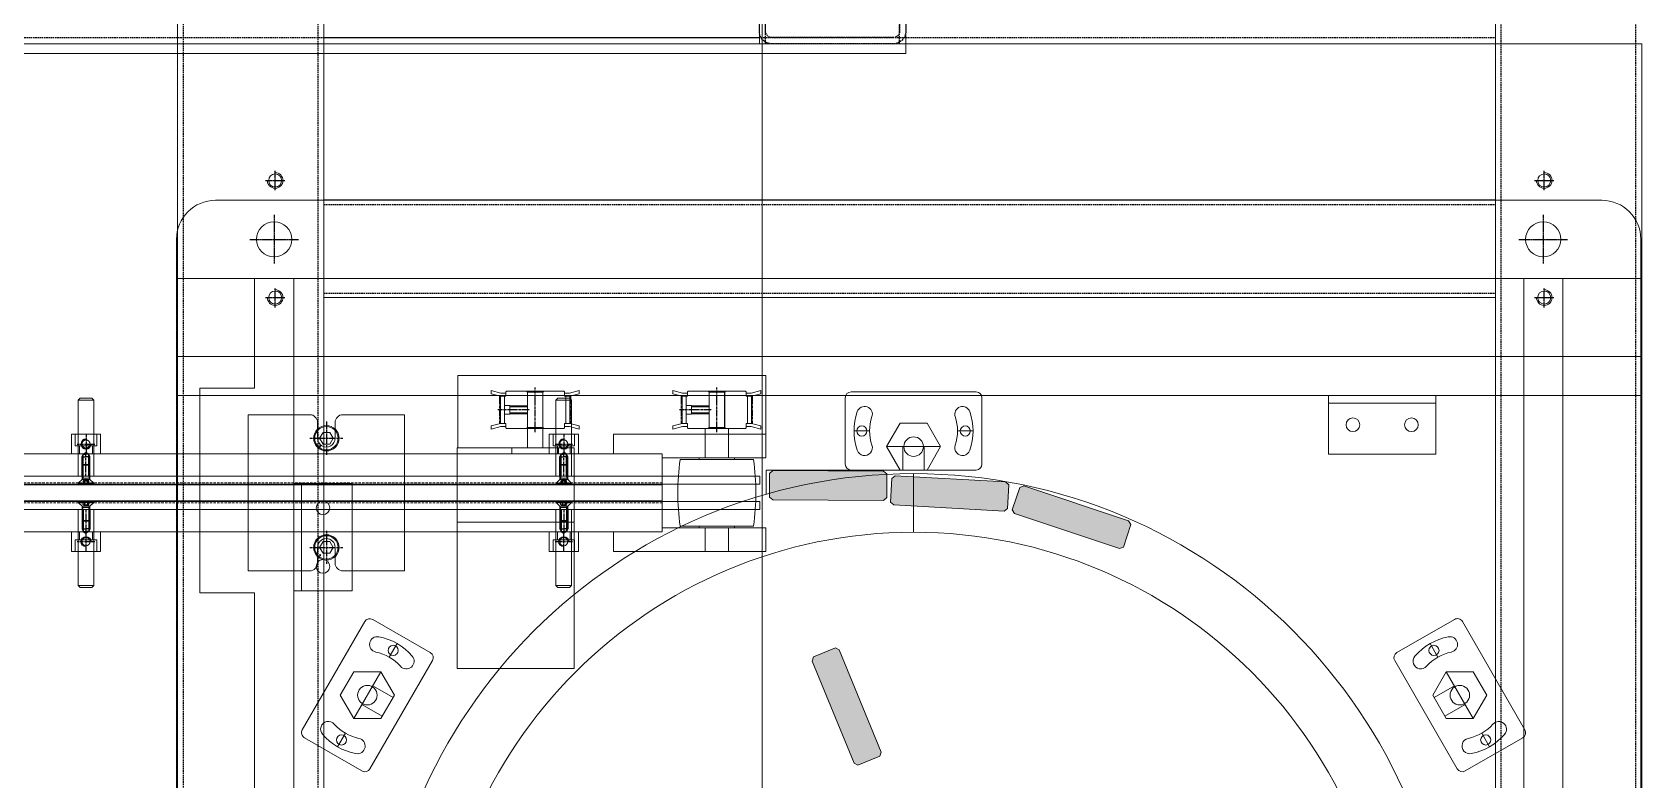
# Model space of a CAD drawing. Header units: millimetres. Extents: x -32759 to 129432, y 390 to 54305.
# Drawn here: x 21643 to 22467, y 24530 to 24913 of the extents above; entities that cross this region are included whole.
import ezdxf

# ---------------------------------------------------------------- set-up
doc = ezdxf.new("R2010")
doc.units = ezdxf.units.MM
for name, pattern in [('CENTER', [2, 1.25, -0.25, 0.25, -0.25]), ('DASHED', [19.05, 12.7, -6.35]), ('HIDDEN', [0.375, 0.25, -0.125])]:
    doc.linetypes.add(name, pattern=pattern)
doc.layers.add('_BODY', color=7, linetype='Continuous', lineweight=13)
for name, color, linetype in [('BOLT', 3, 'Continuous'), ('BOM-UDEF', 3, 'Continuous'), ('CENTER', 1, 'CENTER'), ('CL', 1, 'CENTER'), ('FL', 3, 'Continuous'), ('HL', 2, 'HIDDEN'), ('RD', 5, 'Continuous')]:
    doc.layers.add(name, color=color, linetype=linetype)
doc.styles.get("Standard").update_dxf_attribs({"font": 'arial.ttf'})
doc.dimstyles.new('AM_ISO$0', dxfattribs={"dimtxt": 3.5, "dimasz": 3.5, "dimexe": 1, "dimexo": 1, "dimgap": 1.5, "dimtad": 1, "dimdsep": 46, "dimtxsty": 'Standard', "dimcen": 0, "dimclrd": 256, "dimclre": 256, "dimclrt": 2, "dimadec": 0, "dimazin": 2, "dimtp": 0.1, "dimtm": 0.1, "dimtfac": 0.71, "dimtdec": 3, "dimtmove": 0, "dimatfit": 3, "dimfxl": 1, "dimlwd": -1, "dimlwe": -1, "dimarcsym": 1})

# ---------------------------------------------------------------- blocks, each defined once
blk = doc.blocks.new('*D660')
at = {"linetype": 'ByBlock', "ltscale": 0.5, "transparency": 16777216}
for p, q in [((208653.43, 29756.32), (208653.43, 29759.37)), ((208656.93, 29758.37), (208744.93, 29758.37)), ((208748.43, 29758.04), (208748.43, 29757.37))]:
    blk.add_line(p, q, dxfattribs=at)
at = {"ltscale": 0.5, "transparency": 16777216}
for points in [[(208656.93, 29758.96), (208656.93, 29757.79), (208653.43, 29758.37)], [(208744.93, 29758.96), (208744.93, 29757.79), (208748.43, 29758.37)]]:
    blk.add_solid(points, dxfattribs=at)
at = {"layer": 'Defpoints', "color": 0, "ltscale": 0.5, "transparency": 16777216}
for p in [(208653.43, 29755.32), (208748.43, 29759.04), (208748.43, 29758.37)]:
    blk.add_point(p, dxfattribs=at)
at = {"color": 2, "ltscale": 0.5, "transparency": 16777216, "insert": (208700.93, 29761.62), "char_height": 3.5, "attachment_point": 5, "bg_fill": 3, "box_fill_scale": 1.1, "bg_fill_color": 256, "bg_fill_true_color": 13158600, "bg_fill_transparency": 7062}
blk.add_mtext('95', dxfattribs=at)
blk = doc.blocks.new('*D661')
at = {"linetype": 'ByBlock', "ltscale": 0.5, "transparency": 16777216}
for p, q in [((208748.43, 29761.86), (208748.43, 29762.94)), ((208843.43, 29761.86), (208843.43, 29762.94)), ((208751.93, 29761.94), (208839.93, 29761.94))]:
    blk.add_line(p, q, dxfattribs=at)
at = {"ltscale": 0.5, "transparency": 16777216}
for points in [[(208751.93, 29762.53), (208751.93, 29761.36), (208748.43, 29761.94)], [(208839.93, 29762.53), (208839.93, 29761.36), (208843.43, 29761.94)]]:
    blk.add_solid(points, dxfattribs=at)
at = {"layer": 'Defpoints', "color": 0, "ltscale": 0.5, "transparency": 16777216}
for p in [(208748.43, 29760.86), (208843.43, 29761.94), (208843.43, 29760.86)]:
    blk.add_point(p, dxfattribs=at)
at = {"color": 2, "ltscale": 0.5, "transparency": 16777216, "insert": (208795.93, 29765.19), "char_height": 3.5, "attachment_point": 5, "bg_fill": 3, "box_fill_scale": 1.1, "bg_fill_color": 256, "bg_fill_true_color": 13158600, "bg_fill_transparency": 6077}
blk.add_mtext('95', dxfattribs=at)
blk = doc.blocks.new('*D755')
at = {"linetype": 'ByBlock', "ltscale": 0.5, "transparency": 16777216}
for p, q in [((208749.29, 29680.76), (208749.29, 29684.26)), ((208761.43, 29677.26), (208748.29, 29677.26)), ((208749.29, 29670.26), (208749.29, 29677.26)), ((208819.93, 29670.26), (208748.29, 29670.26)), ((208749.29, 29666.76), (208749.29, 29663.26))]:
    blk.add_line(p, q, dxfattribs=at)
at = {"ltscale": 0.5, "transparency": 16777216}
for points in [[(208748.7, 29680.76), (208749.87, 29680.76), (208749.29, 29677.26)], [(208748.7, 29666.76), (208749.87, 29666.76), (208749.29, 29670.26)]]:
    blk.add_solid(points, dxfattribs=at)
at = {"layer": 'Defpoints', "color": 0, "ltscale": 0.5, "transparency": 16777216}
for p in [(208762.43, 29677.26), (208820.93, 29670.26)]:
    blk.add_point(p, dxfattribs=at)
at = {"color": 2, "ltscale": 0.5, "transparency": 16777216, "insert": (208746.04, 29673.76), "char_height": 3.5, "attachment_point": 5, "rotation": 90, "bg_fill": 3, "box_fill_scale": 1.1, "bg_fill_color": 256, "bg_fill_true_color": 13158600, "bg_fill_transparency": 2672}
blk.add_mtext('7', dxfattribs=at)
at = {"layer": 'Defpoints', "color": 0, "ltscale": 0.5, "transparency": 16777216}
blk.add_point((208749.29, 29677.26), dxfattribs=at)
blk = doc.blocks.new('r6urtwtw')
at = {"ltscale": 0.5}
blk.add_line((205988.3, 30897.38), (208348.3, 30897.38), dxfattribs=at)
at = {"layer": 'HL', "ltscale": 3}
for p, q in [((205988.3, 30969.38), (208348.3, 30969.38)), ((205988.3, 30900.38), (208348.3, 30900.38))]:
    blk.add_line(p, q, dxfattribs=at)
blk = doc.blocks.new('rtuyawda')
at = {"ltscale": 0.5}
for p, q in [((202390.39, 31638.9), (204600.39, 31638.9)), ((204600.39, 31563.9), (202390.39, 31563.9))]:
    blk.add_line(p, q, dxfattribs=at)
at = {"layer": 'HL', "ltscale": 3}
for p, q in [((202390.39, 31635.9), (204600.39, 31635.9)), ((202390.39, 31566.9), (204600.39, 31566.9))]:
    blk.add_line(p, q, dxfattribs=at)
blk = doc.blocks.new('r6ewet')
at = {"ltscale": 0.5}
for p, q in [((205552.73, 30224.74), (205552.73, 30649.74)), ((205552.73, 30649.74), (205627.73, 30649.74)), ((205627.73, 30649.74), (205627.73, 30224.74)), ((205627.73, 30224.74), (205552.73, 30224.74))]:
    blk.add_line(p, q, dxfattribs=at)
at = {"layer": 'HL', "ltscale": 3}
for p, q in [((205555.93, 30224.74), (205555.93, 30649.74)), ((205624.53, 30224.74), (205624.53, 30649.74))]:
    blk.add_line(p, q, dxfattribs=at)
blk = doc.blocks.new('6ertwstw')
at = {"ltscale": 0.5}
for p, q in [((205627.73, 31324.74), (205552.73, 31324.74)), ((205552.73, 30724.74), (205552.73, 31324.74)), ((205627.73, 31324.74), (205627.73, 30724.74)), ((205552.73, 30724.74), (205627.73, 30724.74))]:
    blk.add_line(p, q, dxfattribs=at)
at = {"layer": 'HL', "ltscale": 3}
for p, q in [((205555.93, 30724.74), (205555.93, 31324.74)), ((205624.53, 30724.74), (205624.53, 31324.74))]:
    blk.add_line(p, q, dxfattribs=at)
blk = doc.blocks.new('673235235')
at = {"ltscale": 0.5}
for p, q in [((214856.53, 14888.67), (214256.53, 14888.67)), ((214256.53, 14888.67), (214256.53, 14838.67)), ((214856.53, 14888.67), (214856.53, 14838.67)), ((214256.53, 14838.67), (214856.53, 14838.67))]:
    blk.add_line(p, q, dxfattribs=at)
at = {"layer": 'HL', "ltscale": 3}
for p, q in [((214256.53, 14886.37), (214856.53, 14886.37)), ((214256.53, 14840.97), (214856.53, 14840.97))]:
    blk.add_line(p, q, dxfattribs=at)
blk = doc.blocks.new('78544')
at = {"color": 0}
for name, p in [('r6urtwtw', (-16068.99, -6753.33)), ('6ertwstw', (-14113.42, -7180.69)), ('rtuyawda', (-12396.08, -8094.85)), ('r6ewet', (-14113.42, -7180.69))]:
    blk.add_blockref(name, p, dxfattribs=at)
at = {"rotation": 90}
blk.add_blockref('673235235', (206197.98, -190712.48), dxfattribs=at)
blk = doc.blocks.new('546YQQR3')
at = {"ltscale": 0.5}
for p in [(207248.28, 16766.14), (208098.28, 17591.14)]:
    blk.add_line(p, (207248.28, 17591.14), dxfattribs=at)
blk = doc.blocks.new('UYEWS')
blk.add_blockref('546YQQR3', (0, 293.69))
blk = doc.blocks.new('56WERWT')
at = {"ltscale": 0.5}
for p, q in [((208553.36, 12985.34), (207713.36, 12985.34)), ((207713.36, 12985.34), (207713.36, 12910.34)), ((208553.36, 12985.34), (208553.36, 12910.34)), ((207713.36, 12910.34), (208553.36, 12910.34))]:
    blk.add_line(p, q, dxfattribs=at)
at = {"layer": 'HL', "ltscale": 3}
for p, q in [((207713.36, 12982.14), (208553.36, 12982.14)), ((207713.36, 12913.54), (208553.36, 12913.54))]:
    blk.add_line(p, q, dxfattribs=at)
blk = doc.blocks.new('875654')
at = {"layer": 'HL', "ltscale": 3}
for p, q in [((237346.1, 2606.34), (237283.9, 2606.34)), ((237277.5, 2599.94), (237277.5, 2537.74)), ((237280.7, 2599.94), (237280.7, 2537.74)), ((237346.1, 2603.14), (237283.9, 2603.14)), ((237349.3, 2537.74), (237349.3, 2599.94)), ((237352.5, 2537.74), (237352.5, 2599.94)), ((237283.9, 2534.54), (237346.1, 2534.54)), ((237283.9, 2531.34), (237346.1, 2531.34))]:
    blk.add_line(p, q, dxfattribs=at)
for centre, radius, start, end in [((237283.9, 2599.94), 6.4, 90, 180), ((237346.1, 2599.94), 6.4, 0, 90), ((237283.9, 2599.94), 3.2, 90, 180), ((237346.1, 2599.94), 3.2, 0, 90), ((237283.9, 2537.74), 6.4, 180, 270), ((237283.9, 2537.74), 3.2, 180, 270), ((237346.1, 2537.74), 6.4, 270, 0), ((237346.1, 2537.74), 3.2, 270, 0)]:
    blk.add_arc(centre, radius, start, end, dxfattribs=at)
blk = doc.blocks.new('T7ETT')
at = {"ltscale": 0.5}
for q in [(206535.87, 18593.09), (208158.87, 18518.09)]:
    blk.add_line((208158.87, 18593.09), q, dxfattribs=at)
at = {"layer": 'HL', "ltscale": 3}
blk.add_line((206535.87, 18589.89), (208158.87, 18589.89), dxfattribs=at)
blk = doc.blocks.new('574534')
for name, p in [('UYEWS', (-13724.46, 3117.63)), ('56WERWT', (-14184.54, 8017.12))]:
    blk.add_blockref(name, p)
at = {"color": 0}
blk.add_blockref('875654', (-43748.68, 18396.12), dxfattribs=at)
at = {"rotation": 90}
blk.add_blockref('T7ETT', (212121.92, -187231.41), dxfattribs=at)
blk = doc.blocks.new('erthr')
at = {"ltscale": 0.5}
blk.add_circle((295431.17, 20365.27), 3.32, dxfattribs=at)
at = {"color": 1, "ltscale": 0.5}
blk.add_arc((295431.17, 20365.27), 4, 270, 180, dxfattribs=at)
at = {"layer": 'CL', "ltscale": 0.5}
for p, q in [((295426.17, 20365.27), (295436.17, 20365.27)), ((295431.17, 20370.27), (295431.17, 20360.27))]:
    blk.add_line(p, q, dxfattribs=at)
blk = doc.blocks.new('RUSEERT')
at = {"ltscale": 0.5}
for p, q in [((202240.39, 24855.65), (203760.39, 24855.65)), ((203760.39, 24105.65), (203760.39, 24855.65)), ((202240.39, 24105.65), (203760.39, 24105.65))]:
    blk.add_line(p, q, dxfattribs=at)
at = {"rotation": 90}
for p in [(223995.66, -270625.52), (224055.66, -270625.52), (223995.66, -271275.52), (224055.66, -271275.52)]:
    blk.add_blockref('erthr', p, dxfattribs=at)
blk = doc.blocks.new('57ERWE')
blk.add_blockref('RUSEERT', (0, 0))
blk = doc.blocks.new('yuorturu')
at = {"ltscale": 0.5}
blk.add_circle((367214.57, 40321.13), 9, dxfattribs=at)
at = {"layer": 'CL', "ltscale": 0.5}
for p, q in [((367214.57, 40333.6), (367214.57, 40308.66)), ((367202.09, 40321.13), (367227.04, 40321.13))]:
    blk.add_line(p, q, dxfattribs=at)
blk = doc.blocks.new('qweqdfgvh')
at = {"color": 6}
for p, q in [((50023.96, 15360.51), (50057.96, 15360.51)), ((50020.96, 15293.51), (50020.96, 15357.51)), ((50060.96, 15357.51), (50060.96, 15293.51)), ((50032.96, 15339.37), (50032.96, 15311.65)), ((50057.96, 15290.51), (50023.96, 15290.51))]:
    blk.add_line(p, q, dxfattribs=at)
at = {"color": 6, "ltscale": 0.1}
for p, q in [((50040.98, 15348.01), (50040.99, 15356.01)), ((50040.96, 15295.01), (50040.96, 15303.01))]:
    blk.add_line(p, q, dxfattribs=at)
at = {"color": 6, "extrusion": (1.73205e-16, 1e-16, -1)}
for p, q in [((50032.96, 15339.37), (50020.96, 15332.44)), ((50044.96, 15332.44), (50032.96, 15339.37)), ((50020.96, 15332.44), (50020.96, 15318.58)), ((50044.96, 15318.58), (50044.96, 15332.44)), ((50020.96, 15318.58), (50032.96, 15311.65)), ((50032.96, 15311.65), (50044.96, 15318.58))]:
    blk.add_line(p, q, dxfattribs=at)
at = {"color": 6, "lineweight": 9}
for p, q in [((50032.96, 15331.01), (50020.96, 15331.01)), ((50032.96, 15320.01), (50020.96, 15320.01))]:
    blk.add_line(p, q, dxfattribs=at)
at = {"color": 6}
blk.add_circle((50032.96, 15325.51), 5, dxfattribs=at)
for centre, radius, start, end in [((50023.96, 15357.51), 3, 90, 180), ((50057.96, 15357.51), 3, 0, 90), ((50032.37, 15350.58), 3.97, 108.89915, 288.89915), ((50040.96, 15326.01), 30, 70.69711, 109.20845), ((50049.54, 15350.58), 3.97, 251.10085, 71.10085), ((50040.96, 15325.01), 23, 71.38544, 108.4957), ((50032.37, 15300.44), 3.97, 71.10085, 251.10085), ((50040.96, 15326.01), 23, 251.5043, 288.61456), ((50049.54, 15300.44), 3.97, 288.89915, 108.89915), ((50023.96, 15293.51), 3, 180, 270), ((50040.96, 15325.01), 30, 250.79155, 289.30289), ((50057.96, 15293.51), 3, 270, 0)]:
    blk.add_arc(centre, radius, start, end, dxfattribs=at)
blk = doc.blocks.new('qweqfgbnm')
at = {"color": 6}
for p, q in [((50028.1, 15172.86), (50028.1, 15236.86)), ((50031.1, 15239.86), (50065.1, 15239.86)), ((50068.1, 15236.86), (50068.1, 15172.86)), ((50048.1, 15218.71), (50048.1, 15191)), ((50065.1, 15169.86), (50031.1, 15169.86))]:
    blk.add_line(p, q, dxfattribs=at)
at = {"color": 6, "ltscale": 0.1}
for p, q in [((50048.12, 15227.36), (50048.13, 15235.36)), ((50048.1, 15174.36), (50048.1, 15182.36))]:
    blk.add_line(p, q, dxfattribs=at)
at = {"color": 6, "extrusion": (1.73205e-16, 1e-16, -1)}
for p, q in [((50048.1, 15218.71), (50036.1, 15211.78)), ((50036.1, 15211.78), (50036.1, 15197.93)), ((50060.1, 15211.78), (50048.1, 15218.71)), ((50060.1, 15197.93), (50060.1, 15211.78)), ((50036.1, 15197.93), (50048.1, 15191)), ((50048.1, 15191), (50060.1, 15197.93))]:
    blk.add_line(p, q, dxfattribs=at)
at = {"color": 6, "lineweight": 9}
for p, q in [((50048.1, 15210.36), (50036.1, 15210.36)), ((50048.1, 15199.36), (50036.1, 15199.36))]:
    blk.add_line(p, q, dxfattribs=at)
at = {"color": 6}
blk.add_circle((50048.1, 15204.86), 5, dxfattribs=at)
for centre, radius, start, end in [((50031.1, 15236.86), 3, 90, 180), ((50065.1, 15236.86), 3, 0, 90), ((50039.52, 15229.93), 3.97, 108.89915, 288.89915), ((50048.1, 15205.36), 30, 70.69711, 109.20845), ((50056.68, 15229.93), 3.97, 251.10085, 71.10085), ((50048.1, 15204.36), 23, 71.38544, 108.4957), ((50039.52, 15179.79), 3.97, 71.10085, 251.10085), ((50048.1, 15205.36), 23, 251.5043, 288.61456), ((50056.68, 15179.79), 3.97, 288.89915, 108.89915), ((50031.1, 15172.86), 3, 180, 270), ((50048.1, 15204.36), 30, 250.79155, 289.30289), ((50065.1, 15172.86), 3, 270, 0)]:
    blk.add_arc(centre, radius, start, end, dxfattribs=at)
blk = doc.blocks.new('qweqdvnm')
at = {"color": 21, "ltscale": 0.1}
for p, q in [((50755.4, 16192.22), (50755.4, 16168.22)), ((50758.4, 16192.22), (50755.4, 16192.22)), ((50793.4, 16200.22), (50758.4, 16200.22)), ((50758.4, 16200.22), (50758.4, 16140.22)), ((50793.4, 16200.22), (50868.4, 16200.22)), ((50793.4, 16140.22), (50793.4, 16200.22)), ((50868.4, 16200.22), (50868.4, 16140.22)), ((50755.4, 16184.22), (50726.4, 16184.22)), ((50726.4, 16176.22), (50726.4, 16184.22)), ((50755.4, 16176.22), (50726.4, 16176.22)), ((50758.4, 16168.22), (50755.4, 16168.22)), ((50758.4, 16140.22), (50793.4, 16140.22)), ((50868.4, 16140.22), (50793.4, 16140.22))]:
    blk.add_line(p, q, dxfattribs=at)
blk = doc.blocks.new('qweqdvbbh')
at = {"color": 7, "linetype": 'Continuous'}
for p, q in [((49823.91, 16295.74), (49822.59, 16300.64)), ((49822.59, 16300.64), (49824.25, 16300.64)), ((49825.51, 16295.95), (49824.25, 16300.64)), ((49839.51, 16295.95), (49840.76, 16300.64)), ((49842.42, 16300.64), (49840.76, 16300.64)), ((49841.11, 16295.74), (49842.42, 16300.64)), ((49823.01, 16292.84), (49823.31, 16293.14)), ((49823.01, 16263.44), (49823.01, 16292.84)), ((49823.31, 16293.14), (49825.51, 16293.14)), ((49823.91, 16293.14), (49823.91, 16295.74)), ((49825.51, 16295.95), (49839.51, 16295.95)), ((49825.51, 16293.14), (49825.51, 16295.95)), ((49825.51, 16293.82), (49839.51, 16293.82)), ((49839.51, 16293.14), (49839.51, 16295.95)), ((49839.51, 16293.14), (49841.71, 16293.14)), ((49841.11, 16293.14), (49841.11, 16295.74)), ((49842.01, 16292.84), (49841.71, 16293.14)), ((49842.01, 16263.44), (49842.01, 16292.84)), ((49823.01, 16282.64), (49823.51, 16282.14)), ((49823.51, 16282.14), (49841.51, 16282.14)), ((49823.51, 16282.14), (49823.51, 16274.14)), ((49842.01, 16282.64), (49841.51, 16282.14)), ((49841.51, 16282.14), (49841.51, 16274.14)), ((49823.01, 16273.64), (49823.51, 16274.14)), ((49823.51, 16274.14), (49841.51, 16274.14)), ((49842.01, 16273.64), (49841.51, 16274.14)), ((49823.91, 16260.55), (49822.59, 16255.64)), ((49823.01, 16263.44), (49823.31, 16263.14)), ((49823.31, 16263.14), (49825.51, 16263.14)), ((49823.91, 16263.14), (49823.91, 16260.55)), ((49825.51, 16260.33), (49824.25, 16255.64)), ((49825.51, 16260.33), (49825.51, 16263.14)), ((49825.51, 16262.46), (49839.51, 16262.46)), ((49825.51, 16260.33), (49839.51, 16260.33)), ((49839.51, 16263.14), (49841.71, 16263.14)), ((49839.51, 16260.33), (49839.51, 16263.14)), ((49839.51, 16260.33), (49840.76, 16255.64)), ((49841.11, 16263.14), (49841.11, 16260.55)), ((49841.11, 16260.55), (49842.42, 16255.64)), ((49841.71, 16263.14), (49842.01, 16263.44)), ((49822.59, 16255.64), (49824.25, 16255.64)), ((49842.42, 16255.64), (49840.76, 16255.64))]:
    blk.add_line(p, q, dxfattribs=at)
at = {"color": 3, "linetype": 'DASHED'}
for p, q in [((49830.26, 16291.14), (49830.26, 16293.82)), ((49830.26, 16291.14), (49834.76, 16291.14)), ((49830.51, 16282.14), (49830.51, 16291.14)), ((49830.89, 16282.14), (49830.89, 16291.14)), ((49834.13, 16282.14), (49834.13, 16291.14)), ((49834.51, 16282.14), (49834.51, 16291.14)), ((49834.76, 16291.14), (49834.76, 16293.82))]:
    blk.add_line(p, q, dxfattribs=at)
at = {"layer": 'CENTER', "color": 1, "linetype": 'CENTER'}
for p, q in [((49825.51, 16296.33), (49839.51, 16296.33)), ((49832.51, 16281.14), (49832.51, 16297.33)), ((49821.01, 16278.14), (49844.01, 16278.14)), ((49825.51, 16259.95), (49839.51, 16259.95))]:
    blk.add_line(p, q, dxfattribs=at)
blk = doc.blocks.new('qweqfghkk')
at = {"ltscale": 0.1}
for p, q in [((49564.35, 15620.13), (49644.35, 15620.13)), ((49564.35, 15588.63), (49564.35, 15620.13)), ((49644.35, 15620.13), (49644.35, 15588.63)), ((49576.41, 15584.63), (49568.35, 15584.63)), ((49632.3, 15584.63), (49640.35, 15584.63)), ((49576.41, 15575.63), (49568.35, 15575.63)), ((49632.3, 15575.63), (49640.35, 15575.63)), ((49564.35, 15540.13), (49564.35, 15571.63)), ((49644.35, 15571.63), (49644.35, 15540.13)), ((49644.35, 15540.13), (49564.35, 15540.13))]:
    blk.add_line(p, q, dxfattribs=at)
for centre, radius, start, end in [((49568.35, 15588.63), 4, 180, 270), ((49576.41, 15580.13), 4.5, 270, 90), ((49632.3, 15580.13), 4.5, 90, 270), ((49640.35, 15588.63), 4, 270, 0), ((49568.35, 15571.63), 4, 90, 180), ((49640.35, 15571.63), 4, 0, 90)]:
    blk.add_arc(centre, radius, start, end, dxfattribs=at)
blk = doc.blocks.new('qweqgfhju')
at = {"ltscale": 0.1}
for p, q in [((50146.07, 16455.96), (50146.07, 16470.96)), ((50146.07, 16470.96), (50156.07, 16470.96)), ((50146.07, 16457.96), (50146.07, 16468.96)), ((50156.07, 16470.96), (50156.07, 16455.96)), ((50146.07, 16455.96), (50156.07, 16455.96))]:
    blk.add_line(p, q, dxfattribs=at)
at = {"color": 2, "extrusion": (0, 2e-16, -1)}
for p, q in [((50146.07, 16468.96), (50152.07, 16468.96)), ((50152.07, 16468.96), (50152.07, 16457.96)), ((50152.07, 16466.76), (50156.07, 16466.76)), ((50152.07, 16457.96), (50146.07, 16457.96)), ((50152.07, 16460.16), (50156.07, 16460.16))]:
    blk.add_line(p, q, dxfattribs=at)
at = {"extrusion": (0, 2e-16, -1)}
blk.add_circle((-50151.07, 16463.46), 2.07, dxfattribs=at)
at = {"layer": 'CL', "extrusion": (0, 2e-16, -1)}
for p, q in [((50151.07, 16467.96), (50151.07, 16458.96)), ((50146.07, 16463.46), (50156.07, 16463.46)), ((50146.57, 16463.46), (50155.57, 16463.46))]:
    blk.add_line(p, q, dxfattribs=at)
at = {"layer": 'RD', "extrusion": (0, 2e-16, -1)}
blk.add_arc((-50151.07, 16463.46), 2.5, 0, 270, dxfattribs=at)
blk = doc.blocks.new('2hjkl')
at = {"ltscale": 0.1}
for p, q in [((50109.84, 2609.56), (50109.84, 2647.14)), ((50143.84, 2647.14), (50143.84, 2609.56)), ((50093.84, 2632.35), (50074.84, 2632.35)), ((50074.84, 2624.35), (50074.84, 2632.35)), ((50108.84, 2634.35), (50093.84, 2634.35)), ((50093.84, 2622.35), (50093.84, 2634.35)), ((50108.84, 2619.35), (50108.84, 2637.35)), ((50108.84, 2637.35), (50109.84, 2637.35)), ((50144.84, 2637.35), (50143.84, 2637.35)), ((50144.84, 2619.35), (50144.84, 2637.35)), ((50156.84, 2634.35), (50144.84, 2634.35)), ((50156.84, 2622.35), (50156.84, 2634.35)), ((50093.84, 2624.35), (50074.84, 2624.35)), ((50093.84, 2622.35), (50108.84, 2622.35)), ((50144.84, 2622.35), (50156.84, 2622.35)), ((50109.84, 2619.35), (50108.84, 2619.35)), ((50143.84, 2619.35), (50144.84, 2619.35))]:
    blk.add_line(p, q, dxfattribs=at)
for centre, start, end in [((50126.84, 2528.35), 81.8557, 98.1443), ((50126.84, 2728.35), 261.8557, 278.1443)]:
    blk.add_arc(centre, 120, start, end, dxfattribs=at)
blk = doc.blocks.new('2ertnn')
at = {"ltscale": 0.1}
for p, q in [((50346.84, 3367.34), (50306.84, 3367.34)), ((50306.84, 3367.34), (50306.84, 2643.34)), ((50322.69, 2643.34), (50322.69, 3367.34)), ((50330.99, 2643.34), (50330.99, 3367.34)), ((50346.84, 2643.34), (50346.84, 3367.34)), ((50346.84, 2643.34), (50306.84, 2643.34))]:
    blk.add_line(p, q, dxfattribs=at)
at = {"color": 2, "linetype": 'DASHED', "ltscale": 0.1}
for p, q in [((50321.69, 2643.34), (50321.69, 3367.34)), ((50331.99, 2643.34), (50331.99, 3367.34))]:
    blk.add_line(p, q, dxfattribs=at)
blk = doc.blocks.new('QWNFD')
at = {"ltscale": 0.1, "true_color": 0x6c0707}
h = blk.add_hatch(color=16, dxfattribs=at)
h.dxf.hatch_style = 1
h.paths.add_polyline_path([(15918.73, 10675.59), (15917.03, 10674.16), (15917.03, 10662.02), (15918.73, 10660.59)])
h = blk.add_hatch(color=16, dxfattribs=at)
h.dxf.hatch_style = 1
h.paths.add_polyline_path([(15975.33, 10660.59), (15975.33, 10675.59), (15918.73, 10675.59), (15918.73, 10660.59)])
h = blk.add_hatch(color=16, dxfattribs=at)
h.dxf.hatch_style = 1
h.paths.add_polyline_path([(15975.33, 10660.59), (15977.03, 10662.02), (15977.03, 10674.16), (15975.33, 10675.59)])
at = {"color": 1, "ltscale": 0.1}
for p, q in [((15917.03, 10674.16), (15918.73, 10675.59)), ((15917.03, 10662.02), (15917.03, 10674.16)), ((15918.73, 10675.59), (15975.33, 10675.59)), ((15977.03, 10674.16), (15975.33, 10675.59)), ((15977.03, 10662.02), (15977.03, 10674.16)), ((15917.03, 10662.02), (15918.73, 10660.59)), ((15975.33, 10660.59), (15918.73, 10660.59)), ((15977.03, 10662.02), (15975.33, 10660.59))]:
    blk.add_line(p, q, dxfattribs=at)
blk = doc.blocks.new('HS_BOM', base_point=(-3113.55, 16316.28))
at = {"layer": 'BOM-UDEF'}
blk.add_circle((-3113.55, 16316.28), 0.25, dxfattribs=at)
blk = doc.blocks.new('2xcczx')
at = {"color": 4, "ltscale": 0.1}
for p, q in [((50022.32, 2618.76), (50018.32, 2618.76)), ((50018.32, 2618.76), (50018.32, 2118.76)), ((50022.32, 2118.76), (50022.32, 2618.76)), ((50018.32, 2118.76), (50022.32, 2118.76))]:
    blk.add_line(p, q, dxfattribs=at)
at = {"ltscale": 0.1}
for p, q in [((49979.32, 2607.88), (49978.32, 2606.88)), ((49978.32, 2600.88), (49978.32, 2606.88)), ((50018.32, 2607.88), (49979.32, 2607.88)), ((49979.32, 2599.88), (49979.32, 2607.88)), ((50018.32, 2599.88), (50018.32, 2607.88)), ((49979.32, 2599.88), (49978.32, 2600.88)), ((50018.32, 2599.88), (49979.32, 2599.88)), ((49979.32, 2467.88), (49978.32, 2466.88)), ((49978.32, 2460.88), (49978.32, 2466.88)), ((50018.32, 2467.88), (49979.32, 2467.88)), ((49979.32, 2459.88), (49979.32, 2467.88)), ((50018.32, 2459.88), (50018.32, 2467.88)), ((50018.32, 2459.88), (50018.32, 2467.88)), ((49979.32, 2459.88), (49978.32, 2460.88)), ((50018.32, 2459.88), (49979.32, 2459.88)), ((49979.32, 2223.16), (49978.32, 2222.16)), ((49978.32, 2216.16), (49978.32, 2222.16)), ((50018.32, 2223.16), (49979.32, 2223.16)), ((49979.32, 2215.16), (49979.32, 2223.16)), ((50018.32, 2215.16), (50018.32, 2223.16)), ((50018.32, 2215.16), (50018.32, 2223.16)), ((49979.32, 2215.16), (49978.32, 2216.16)), ((50018.32, 2215.16), (49979.32, 2215.16))]:
    blk.add_line(p, q, dxfattribs=at)
for p, q in [((50012.32, 2605.5), (50012.7, 2605.88)), ((50012.32, 2602.26), (50012.32, 2605.5)), ((50012.7, 2601.88), (50012.7, 2605.88)), ((50012.7, 2605.88), (50020.02, 2605.88)), ((50019.37, 2601.88), (50019.37, 2605.88)), ((50021.82, 2607.86), (50020.02, 2605.88)), ((50020.02, 2605.88), (50020.02, 2601.88)), ((50022.32, 2607.86), (50021.82, 2607.86)), ((50021.82, 2607.86), (50021.82, 2599.9)), ((50022.32, 2599.9), (50022.32, 2607.86)), ((50012.7, 2601.88), (50012.32, 2602.26)), ((50020.02, 2601.88), (50012.7, 2601.88)), ((50020.02, 2601.88), (50021.82, 2599.9)), ((50021.82, 2599.9), (50022.32, 2599.9)), ((50012.32, 2465.5), (50012.7, 2465.88)), ((50012.32, 2462.26), (50012.32, 2465.5)), ((50012.7, 2461.88), (50012.7, 2465.88)), ((50012.7, 2465.88), (50020.02, 2465.88)), ((50019.37, 2461.88), (50019.37, 2465.88)), ((50021.82, 2467.86), (50020.02, 2465.88)), ((50020.02, 2465.88), (50020.02, 2461.88)), ((50022.32, 2467.86), (50021.82, 2467.86)), ((50021.82, 2467.86), (50021.82, 2459.9)), ((50022.32, 2459.9), (50022.32, 2467.86)), ((50012.7, 2461.88), (50012.32, 2462.26)), ((50020.02, 2461.88), (50012.7, 2461.88)), ((50020.02, 2461.88), (50021.82, 2459.9)), ((50021.82, 2459.9), (50022.32, 2459.9)), ((50012.32, 2220.78), (50012.7, 2221.16)), ((50012.32, 2217.53), (50012.32, 2220.78)), ((50012.7, 2217.16), (50012.7, 2221.16)), ((50012.7, 2221.16), (50020.02, 2221.16)), ((50019.37, 2217.16), (50019.37, 2221.16)), ((50021.82, 2223.14), (50020.02, 2221.16)), ((50020.02, 2221.16), (50020.02, 2217.16)), ((50022.32, 2223.14), (50021.82, 2223.14)), ((50021.82, 2223.14), (50021.82, 2215.18)), ((50022.32, 2215.18), (50022.32, 2223.14)), ((50012.7, 2217.16), (50012.32, 2217.53)), ((50020.02, 2217.16), (50012.7, 2217.16)), ((50020.02, 2217.16), (50021.82, 2215.18)), ((50021.82, 2215.18), (50022.32, 2215.18))]:
    blk.add_line(p, q)
at = {"layer": 'BOLT', "color": 2}
for p, q in [((50006.96, 2605.28), (50006.15, 2603.88)), ((50018.32, 2605.28), (50006.96, 2605.28)), ((50006.96, 2605.28), (50006.96, 2603.88)), ((50008.32, 2605.88), (50008.32, 2603.88)), ((50006.96, 2602.48), (50006.15, 2603.88)), ((50006.96, 2602.48), (50006.96, 2603.88)), ((50018.32, 2602.48), (50006.96, 2602.48)), ((50008.32, 2601.88), (50008.32, 2603.88)), ((50006.96, 2465.28), (50006.15, 2463.88)), ((50018.32, 2465.28), (50006.96, 2465.28)), ((50006.96, 2465.28), (50006.96, 2463.88)), ((50008.32, 2465.88), (50008.32, 2463.88)), ((50006.96, 2462.48), (50006.15, 2463.88)), ((50006.96, 2462.48), (50006.96, 2463.88)), ((50018.32, 2462.48), (50006.96, 2462.48)), ((50008.32, 2461.88), (50008.32, 2463.88)), ((50006.96, 2220.56), (50006.15, 2219.16)), ((50006.96, 2217.76), (50006.15, 2219.16)), ((50018.32, 2220.56), (50006.96, 2220.56)), ((50006.96, 2220.56), (50006.96, 2219.16)), ((50006.96, 2217.76), (50006.96, 2219.16)), ((50018.32, 2217.76), (50006.96, 2217.76)), ((50008.32, 2221.16), (50008.32, 2219.16)), ((50008.32, 2217.16), (50008.32, 2219.16))]:
    blk.add_line(p, q, dxfattribs=at)
at = {"layer": 'BOLT', "color": 4}
for p, q in [((50008.32, 2605.88), (50007.28, 2605.28)), ((50018.32, 2605.88), (50008.32, 2605.88)), ((50008.32, 2601.88), (50007.28, 2602.48)), ((50018.32, 2601.88), (50008.32, 2601.88)), ((50008.32, 2465.88), (50007.28, 2465.28)), ((50018.32, 2465.88), (50008.32, 2465.88)), ((50008.32, 2461.88), (50007.28, 2462.48)), ((50018.32, 2461.88), (50008.32, 2461.88)), ((50008.32, 2221.16), (50007.28, 2220.56)), ((50008.32, 2217.16), (50007.28, 2217.76)), ((50018.32, 2221.16), (50008.32, 2221.16)), ((50018.32, 2217.16), (50008.32, 2217.16))]:
    blk.add_line(p, q, dxfattribs=at)
at = {"layer": 'CENTER'}
for p, q in [((50018.32, 2603.88), (50006.15, 2603.88)), ((50018.32, 2463.88), (50006.15, 2463.88)), ((50018.32, 2219.16), (50006.15, 2219.16))]:
    blk.add_line(p, q, dxfattribs=at)
at = {"layer": 'CL'}
blk.add_line((50022.32, 2603.88), (50010.32, 2603.88), dxfattribs=at)
at = {"layer": 'FL'}
for p, q in [((50012.32, 2605.5), (50019.37, 2605.5)), ((50019.37, 2605.5), (50020.02, 2605.88)), ((50012.32, 2602.26), (50019.37, 2602.26)), ((50019.37, 2602.26), (50020.02, 2601.88)), ((50012.32, 2465.5), (50019.37, 2465.5)), ((50019.37, 2465.5), (50020.02, 2465.88)), ((50012.32, 2462.26), (50019.37, 2462.26)), ((50019.37, 2462.26), (50020.02, 2461.88)), ((50012.32, 2220.78), (50019.37, 2220.78)), ((50019.37, 2220.78), (50020.02, 2221.16)), ((50012.32, 2217.53), (50019.37, 2217.53)), ((50019.37, 2217.53), (50020.02, 2217.16))]:
    blk.add_line(p, q, dxfattribs=at)
at = {"layer": 'HL'}
for p, q in [((50020, 2603.88), (50020.83, 2605.32)), ((50020.83, 2605.32), (50022.32, 2605.32)), ((50020.83, 2602.43), (50020, 2603.88)), ((50022.32, 2604.6), (50020.83, 2604.6)), ((50022.32, 2603.15), (50020.83, 2603.15)), ((50022.32, 2602.43), (50020.83, 2602.43)), ((50020, 2463.88), (50020.83, 2465.32)), ((50020.83, 2465.32), (50022.32, 2465.32)), ((50020.83, 2462.43), (50020, 2463.88)), ((50022.32, 2464.6), (50020.83, 2464.6)), ((50022.32, 2463.15), (50020.83, 2463.15)), ((50022.32, 2462.43), (50020.83, 2462.43)), ((50020, 2219.16), (50020.83, 2220.6)), ((50020.83, 2217.71), (50020, 2219.16)), ((50020.83, 2220.6), (50022.32, 2220.6)), ((50022.32, 2219.88), (50020.83, 2219.88)), ((50022.32, 2218.43), (50020.83, 2218.43)), ((50022.32, 2217.71), (50020.83, 2217.71))]:
    blk.add_line(p, q, dxfattribs=at)
for centre, radius, start, end in [((50021.36, 2604.96), 0.639, 145.60999, 214.39001), ((50021.36, 2602.79), 0.639, 145.60999, 214.39001), ((50023.23, 2603.88), 2.5, 163.21986, 196.78014), ((50021.36, 2464.96), 0.639, 145.60999, 214.39001), ((50021.36, 2462.79), 0.639, 145.60999, 214.39001), ((50023.23, 2463.88), 2.5, 163.21986, 196.78014), ((50021.36, 2220.24), 0.639, 145.60999, 214.39001), ((50021.36, 2218.07), 0.639, 145.60999, 214.39001), ((50023.23, 2219.16), 2.5, 163.21986, 196.78014)]:
    blk.add_arc(centre, radius, start, end, dxfattribs=at)
at = {"layer": 'BOM-UDEF', "rotation": 180}
for p in [(50020.57, 2602.92), (50020.57, 2462.92), (50020.57, 2218.2)]:
    blk.add_blockref('HS_BOM', p, dxfattribs=at)
blk = doc.blocks.new('6y45wr')
at = {"ltscale": 0.1}
for p, q in [((202287.39, 31355.54), (200887.38, 31355.54)), ((202307.39, 30625.54), (202307.39, 31335.54)), ((202137.38, 30983.05), (202167.38, 30983.05)), ((202169.22, 30983.05), (202169.22, 30907.48)), ((202127.56, 30907.29), (202139.56, 30907.29)), ((202139.56, 30854.29), (202139.56, 30907.29)), ((202169.22, 30907.48), (202156.8, 30907.48)), ((202175.56, 30854.29), (202175.56, 30907.29)), ((202175.56, 30907.29), (202187.56, 30907.29)), ((202180.56, 30809.24), (202172.56, 30809.24)), ((202180.56, 30749.24), (202180.56, 30809.24)), ((202172.56, 30749.24), (202180.56, 30749.24)), ((202287.39, 30605.54), (200887.38, 30605.54))]:
    blk.add_line(p, q, dxfattribs=at)
at = {"color": 134}
for p, q in [((202267.39, 31355.54), (201517.38, 31355.54)), ((202207.39, 31355.54), (202207.39, 30605.54)), ((202267.39, 31295.54), (201517.38, 31295.54)), ((202267.39, 30665.54), (201517.38, 30665.54)), ((202267.39, 30605.54), (201517.38, 30605.54))]:
    blk.add_line(p, q, dxfattribs=at)
at = {"color": 2}
for p, q in [((202227.39, 31355.54), (202227.39, 30605.54)), ((202267.39, 31315.54), (201517.38, 31315.54)), ((202106.35, 30645.54), (201517.38, 30645.54)), ((202267.39, 30645.54), (202211.2, 30645.54))]:
    blk.add_line(p, q, dxfattribs=at)
at = {"color": 4}
for p, q in [((202267.39, 31355.54), (202267.39, 30605.54)), ((202257.39, 30605.54), (201517.38, 30605.54))]:
    blk.add_line(p, q, dxfattribs=at)
at = {"color": 3}
for p, q in [((202207.39, 31250.54), (202177.39, 31250.54)), ((202177.39, 31250.54), (202177.39, 31195.54)), ((202203.39, 31195.54), (202203.39, 31250.54)), ((202207.39, 31195.54), (202207.39, 31250.54)), ((202177.39, 31195.54), (202207.39, 31195.54)), ((202107.38, 30665.54), (202107.38, 30695.54)), ((202107.38, 30695.54), (202162.38, 30695.54)), ((202162.38, 30695.54), (202162.38, 30665.54)), ((202162.38, 30669.54), (202107.38, 30669.54)), ((202162.38, 30665.54), (202107.38, 30665.54))]:
    blk.add_line(p, q, dxfattribs=at)
for p, q in [((202127.56, 30907.29), (202127.56, 30829.29)), ((202187.56, 30907.29), (202187.56, 30829.29)), ((202137.56, 30829.29), (202127.56, 30829.29)), ((202177.56, 30829.29), (202187.56, 30829.29)), ((202129.61, 30685.75), (202126.61, 30684.02)), ((202132.61, 30684.02), (202129.61, 30685.75)), ((202185.5, 30685.75), (202182.5, 30684.02)), ((202188.5, 30684.02), (202185.5, 30685.75)), ((202126.61, 30684.02), (202126.61, 30680.56)), ((202126.61, 30680.56), (202129.61, 30678.82)), ((202129.61, 30678.82), (202132.61, 30680.56)), ((202132.61, 30680.56), (202132.61, 30684.02)), ((202182.5, 30684.02), (202182.5, 30680.56)), ((202182.5, 30680.56), (202185.5, 30678.82)), ((202185.5, 30678.82), (202188.5, 30680.56)), ((202188.5, 30680.56), (202188.5, 30684.02))]:
    blk.add_line(p, q)
at = {"color": 2, "ltscale": 0.1}
for p, q in [((202187.56, 30907.29), (202217.56, 30907.29)), ((202217.56, 30907.29), (202217.56, 30749.54)), ((202217.56, 30749.54), (202180.56, 30749.54)), ((202106.35, 30617.51), (202106.35, 30645.54)), ((202211.2, 30645.54), (202211.2, 30617.51)), ((202211.2, 30617.51), (202106.35, 30617.51))]:
    blk.add_line(p, q, dxfattribs=at)
at = {"color": 0}
for centre in [(202030.97, 31276.09), (202076.87, 31249.59), (202076.87, 30716.51), (202030.97, 30690.01)]:
    blk.add_circle(centre, 2.6, dxfattribs=at)
at = {"ltscale": 0.1}
for radius in [275, 245]:
    blk.add_circle((201892.38, 30983.05), radius, dxfattribs=at)
at = {"color": 3}
for centre in [(202192.39, 31238.04), (202192.39, 31208.04), (202119.88, 30680.54), (202149.88, 30680.54)]:
    blk.add_circle(centre, 3.5, dxfattribs=at)
for centre, radius in [((202189.22, 31009.55), 2.6), ((202189.22, 30956.55), 2.6), ((202129.61, 30682.29), 6.5), ((202129.61, 30682.29), 6), ((202185.5, 30682.29), 6.5), ((202185.5, 30682.29), 6)]:
    blk.add_circle(centre, radius)
at = {"ltscale": 0.1}
for centre, start, end in [((202287.39, 31335.54, 0), 0, 90), ((202287.39, 30625.54, 0), 270, 0)]:
    blk.add_arc(centre, 20, start, end, dxfattribs=at)
at = {"layer": 'BOM-UDEF'}
for centre in [(202125.61, 30679.04), (202181.5, 30679.04)]:
    blk.add_circle(centre, 0.25, dxfattribs=at)
at = {"layer": 'CL'}
for p, q in [((202129.61, 30673.79), (202129.61, 30690.79)), ((202185.5, 30673.79), (202185.5, 30690.79)), ((202138.11, 30682.29), (202121.11, 30682.29)), ((202194, 30682.29), (202177, 30682.29))]:
    blk.add_line(p, q, dxfattribs=at)
for name, p, rotation in [('yuorturu', (569501.95, 71626.67), 180), ('qweqfgbnm', (190197.65, -19682.54), 59.99999710385698), ('QWNFD', (186964.24, 42796.79), 288.5192823759041), ('QWNFD', (190625.56, 46335.67), 273.1628218422298), ('QWNFD', (183244.8, 27134), 337.6871305352937), ('QWNFD', (191422.32, 46838.66), 270.255152805073), ('2hjkl', (252284.39, 33510.63), 180), ('2xcczx', (252184.39, 33023.04), 180), ('2ertnn', (252484.39, 33497.63), 180), ('qweqgfhju', (252333.63, 47267.35), 180), ('qweqfgbnm', (163862.07, 66443.78), 299.9999971039818), ('qweqfghkk', (251761.91, 46262.42), 180), ('yuorturu', (569501.95, 70976.67), 180), ('qweqgfhju', (252333.63, 47022.63), 180)]:
    blk.add_blockref(name, p, dxfattribs=dict(rotation=rotation))
blk.add_blockref('qweqdfgvh', (152148.27, 15657.54))
at = {"xscale": -1, "rotation": 180}
for name, p in [('2xcczx', (152130.72, 33023.04)), ('qweqdvbbh', (152367.55, 47160.43)), ('qweqgfhju', (151981.48, 47267.35)), ('qweqdvbbh', (152367.55, 47067.38)), ('qweqgfhju', (151981.48, 47022.63))]:
    blk.add_blockref(name, p, dxfattribs=at)
at = {"xscale": -1}
blk.add_blockref('qweqdvnm', (252935.95, 14609.02), dxfattribs=at)
blk = doc.blocks.new('utoiol')
at = {"ltscale": 0.5}
dim = blk.add_linear_dim(base=(208748.427, 29758.373), p1=(208653.427, 29755.315), p2=(208748.427, 29759.037), dimstyle='AM_ISO$0', override={"dimtfill": 1}, dxfattribs=at)
dim.commit()
dim.dimension.update_dxf_attribs({"geometry": '*D660', "text_midpoint": (208700.927, 29761.623)})
dim = blk.add_linear_dim(base=(208749.286, 29677.257), p1=(208820.927, 29670.257), p2=(208762.427, 29677.257), angle=90, dimstyle='AM_ISO$0', override={"dimfxl": 8, "dimtfill": 1}, dxfattribs=at)
dim.commit()
dim.dimension.update_dxf_attribs({"geometry": '*D755', "text_midpoint": (208746.036, 29673.757)})
dim = blk.add_linear_dim(base=(208843.427, 29761.943), p1=(208748.427, 29760.861), p2=(208843.427, 29760.861), dimstyle='AM_ISO$0', override={"dimtfill": 1}, dxfattribs=at)
dim.commit()
dim.dimension.update_dxf_attribs({"geometry": '*D661', "text_midpoint": (208795.927, 29765.193)})
blk = doc.blocks.new('y8e5ey')
at = {"color": 1, "ltscale": 0.5}
blk.add_line((96596.395, 11038.01), (96596.395, 15502.823), dxfattribs=at)
at = {"rotation": 90}
for name, p in [('78544', (120364.948, -179805.35)), ('574534', (117525.357, -181894.861)), ('57ERWE', (121001.543, -192126.433))]:
    blk.add_blockref(name, p, dxfattribs=at)
blk.add_blockref('utoiol', (127047.152, -197344.467), dxfattribs=at)
blk.add_blockref('6y45wr', (127501.944, -190753.596), dxfattribs=at)
blk = doc.blocks.new('1')
at = {"color": 6, "xscale": -1}
blk.add_blockref('y8e5ey', (100575.763, -6800.077), dxfattribs=at)
blk = doc.blocks.new('sdfgsdfgcxvxbxcv')
at = {"color": 1, "ltscale": 0.5}
blk.add_line((270360.406, 137030.925), (270360.406, 141495.738), dxfattribs=at)
at = {"xscale": -1, "rotation": 270}
blk.add_blockref('utoiol', (251335.649, -71351.552), dxfattribs=at)
blk.add_blockref('1', (266381.038, 132792.991))
blk = doc.blocks.new('2')
at = {"color": 6, "xscale": -1}
blk.add_blockref('y8e5ey', (121155.752, -6800.077), dxfattribs=at)
blk = doc.blocks.new('sdfgcxvbcbxcvbxc')
at = {"xscale": -1, "rotation": 270}
for p in [(287056.926, -71351.552), (299516.926, -71351.552)]:
    blk.add_blockref('utoiol', p, dxfattribs=at)
blk.add_blockref('2', (292948.326, 132792.991))

msp = doc.modelspace()

# ---------------------------------------------------------------- block references
at = {"layer": '_BODY'}
for name in ['sdfgcxvbcbxcvbxc', 'sdfgsdfgcxvxbxcv']:
    msp.add_blockref(name, (-248343.91, -112719.97), dxfattribs=at)

doc.saveas('drawing.dxf')
